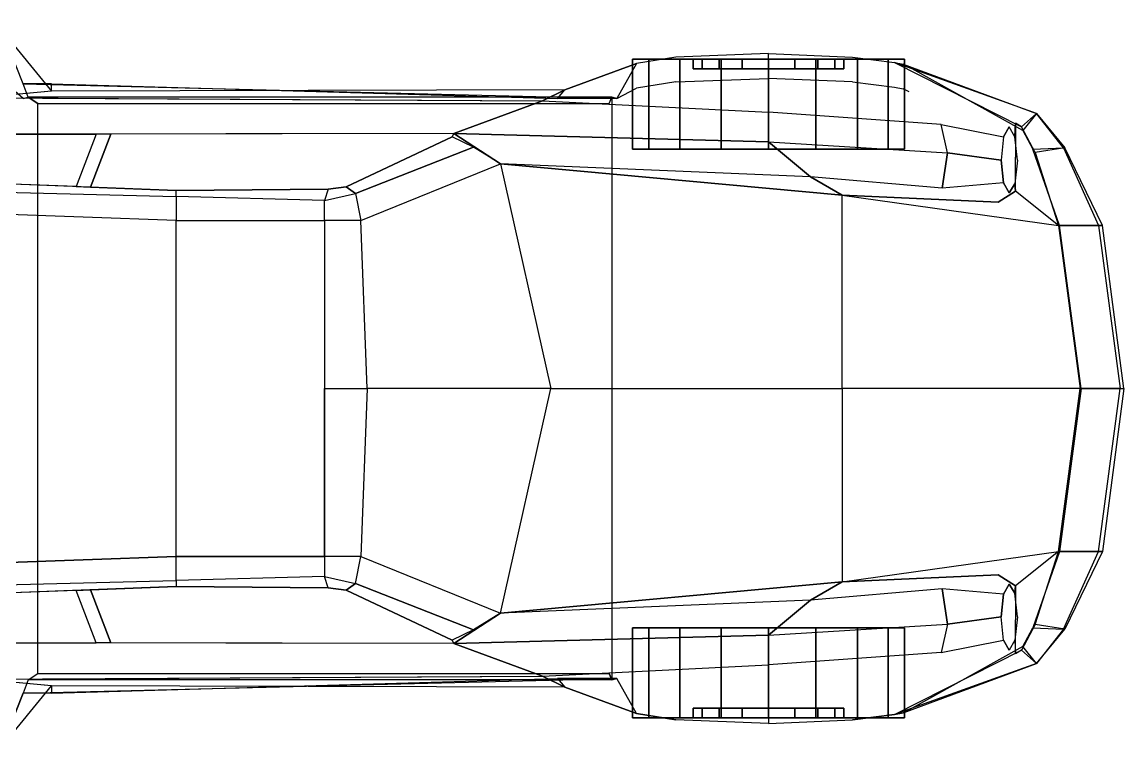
# Model space of a CAD drawing. Extents: x -4.27 to -0.01, y -0.95 to 0.95.
# Drawn here: x -2.844 to -0.01, y -0.943 to 0.943 of the extents above; entities that cross this region are included whole.
import ezdxf

# ---------------------------------------------------------------- set-up
doc = ezdxf.new("R2010")
doc.units = 0
doc.header["$LTSCALE"] = 5
for name, pattern in [('BLACK', [10000, 10000, 0]), ('CHROME', [10000, 10000, 0]), ('GLASS_O', [10000, 10000, 0]), ('RUBBER', [10000, 10000, 0])]:
    doc.linetypes.add(name, pattern=pattern)
doc.layers.get('0').update_dxf_attribs({"linetype": 'CONTINUOUS'})

msp = doc.modelspace()

# ---------------------------------------------------------------- linework, layer by layer
at = {"color": 0, "linetype": 'BYBLOCK'}
for points, invisible_edges in [([(-2.9527, 0.7481, 0.8382), (-3.0385, 0.943, 0.6667), (-2.8956, 0.9207, 0.5366), (-2.7686, 0.7652, 0.5906)], 1), ([(-0.9239, 0.7112, 0.8318), (-0.9239, 0.8616, 0.7144), (-1.1621, 0.8524, 0.6318), (-1.505, 0.7398, 0.8477)], 4), ([(-1.1621, 0.8524, 0.6318), (-1.2636, 0.8359, 0.4953), (-1.4478, 0.7683, 0.5906), (-1.505, 0.7398, 0.8477)], 8), ([(-0.9239, 0.7112, 0.8318), (-0.9239, 0.8616, 0.7144), (-0.708, 0.853, 0.635), (-0.4794, 0.6794, 0.7715)], 4), ([(-0.4794, 0.6794, 0.7715), (-0.3195, 0.648, 0.7599), (-0.3047, 0.6731, 0.6985), (-0.708, 0.853, 0.635)], 12), ([(-0.3047, 0.6731, 0.6985), (-0.708, 0.853, 0.635), (-0.6001, 0.8391, 0.5048), (-0.2899, 0.648, 0.6371)], 5), ([(-0.2889, 0.6826, 0.562), (-0.6001, 0.8391, 0.5048), (-0.6001, 0.8391, 0.5048), (-0.2731, 0.6731, 0.5207)], 1), ([(-0.6001, 0.8391, 0.5048), (-0.2899, 0.648, 0.6371), (-0.2889, 0.6826, 0.562), (-0.6001, 0.8391, 0.5048)], 5), ([(-2.9527, 0.7481, 0.8382), (-1.505, 0.7398, 0.8477), (-1.7335, 0.6565, 0.8953), (-2.9242, 0.6545, 0.8953)], 8), ([(-0.2838, 0.5874, 0.6117), (-0.2899, 0.648, 0.6371), (-0.2889, 0.6826, 0.562), (-0.2889, 0.5953, 0.562)], 8), ([(-0.2889, 0.6826, 0.562), (-0.2889, 0.5953, 0.562), (-0.2381, 0.607, 0.5239), (-0.2731, 0.6731, 0.5207)], 2), ([(-0.2838, 0.5874, 0.6117), (-0.2899, 0.5268, 0.6371), (-0.2889, 0.508, 0.562), (-0.2889, 0.5953, 0.562)], 8), ([(-0.2889, 0.508, 0.562), (-0.2889, 0.5953, 0.562), (-0.2381, 0.607, 0.5239), (-0.1778, 0.4194, 0.5238)], 2), ([(-0.4768, 0.5154, 0.7874), (-0.8157, 0.545, 0.8387), (-0.7342, 0.4977, 0.7624)], 8), ([(-0.3195, 0.5288, 0.7599), (-0.4768, 0.5154, 0.7874), (-0.6055, 0.5065, 0.7749), (-0.3047, 0.5037, 0.6985)], 6), ([(-0.2899, 0.5268, 0.6371), (-0.3047, 0.5037, 0.6985), (-0.3334, 0.4794, 0.5731), (-0.2889, 0.508, 0.562)], 2), ([(-0.3334, 0.4794, 0.5731), (-0.3047, 0.5037, 0.6985), (-0.6055, 0.5065, 0.7749), (-0.7342, 0.4977, 0.7624)], 7), ([(-0.2889, -0.508, 0.562), (-0.2889, -0.5953, 0.562), (-0.2381, -0.607, 0.5239), (-0.1778, -0.4194, 0.5238)], 2), ([(-0.3334, -0.4794, 0.5731), (-0.3047, -0.5037, 0.6985), (-0.6055, -0.5065, 0.7749), (-0.7342, -0.4977, 0.7624)], 7), ([(-0.2899, -0.5268, 0.6371), (-0.3047, -0.5037, 0.6985), (-0.3334, -0.4794, 0.5731), (-0.2889, -0.508, 0.562)], 2), ([(-0.4768, -0.5154, 0.7874), (-0.8157, -0.545, 0.8387), (-0.7342, -0.4977, 0.7624)], 8), ([(-0.3195, -0.5288, 0.7599), (-0.4768, -0.5154, 0.7874), (-0.6055, -0.5065, 0.7749), (-0.3047, -0.5037, 0.6985)], 6), ([(-0.2838, -0.5874, 0.6117), (-0.2899, -0.5268, 0.6371), (-0.2889, -0.508, 0.562), (-0.2889, -0.5953, 0.562)], 8), ([(-0.2838, -0.5874, 0.6117), (-0.2899, -0.648, 0.6371), (-0.2889, -0.6826, 0.562), (-0.2889, -0.5953, 0.562)], 8), ([(-0.2889, -0.6826, 0.562), (-0.2889, -0.5953, 0.562), (-0.2381, -0.607, 0.5239), (-0.2731, -0.6731, 0.5207)], 2), ([(-0.3047, -0.6731, 0.6985), (-0.708, -0.853, 0.635), (-0.6001, -0.8391, 0.5048), (-0.2899, -0.648, 0.6371)], 5), ([(-0.4794, -0.6794, 0.7715), (-0.3195, -0.648, 0.7599), (-0.3047, -0.6731, 0.6985), (-0.708, -0.853, 0.635)], 12), ([(-0.6001, -0.8391, 0.5048), (-0.2899, -0.648, 0.6371), (-0.2889, -0.6826, 0.562), (-0.6001, -0.8391, 0.5048)], 5), ([(-2.9527, -0.7481, 0.8382), (-1.505, -0.7398, 0.8477), (-1.7335, -0.6565, 0.8953), (-2.9242, -0.6545, 0.8953)], 8), ([(-0.9239, -0.7112, 0.8318), (-0.9239, -0.8616, 0.7144), (-0.708, -0.853, 0.635), (-0.4794, -0.6794, 0.7715)], 4), ([(-0.2889, -0.6826, 0.562), (-0.6001, -0.8391, 0.5048), (-0.6001, -0.8391, 0.5048), (-0.2731, -0.6731, 0.5207)], 1), ([(-0.9239, -0.7112, 0.8318), (-0.9239, -0.8616, 0.7144), (-1.1621, -0.8524, 0.6318), (-1.505, -0.7398, 0.8477)], 4), ([(-2.9527, -0.7481, 0.8382), (-3.0385, -0.943, 0.6667), (-2.8956, -0.9207, 0.5366), (-2.7686, -0.7652, 0.5906)], 1), ([(-1.1621, -0.8524, 0.6318), (-1.2636, -0.8359, 0.4953), (-1.4478, -0.7683, 0.5906), (-1.505, -0.7398, 0.8477)], 8)]:
    msp.add_3dface(points, dxfattribs=dict(at, invisible_edges=invisible_edges))
for points in [[(-2.8956, 0.9207, 0.5366), (-2.7686, 0.7652, 0.5906), (-2.7686, 0.7842, 0.3175), (-2.8416, 0.7842, 0.3175)], [(-1.2636, 0.8359, 0.4953), (-1.3144, 0.7461, 0.3175), (-1.4668, 0.7461, 0.3175), (-1.4478, 0.7683, 0.5906)], [(-0.6001, 0.8391, 0.5048), (-0.2731, 0.6731, 0.5207), (-0.2349, 0.708, 0.4826), (-0.6001, 0.8391, 0.5048)], [(-0.2349, 0.708, 0.4826), (-0.6001, 0.8391, 0.5048), (-0.5778, 0.8347, 0.3461), (-0.2349, 0.708, 0.3619)], [(-0.5778, 0.8347, 0.3461), (-0.2349, 0.708, 0.3619), (-0.2699, 0.6636, 0.2635), (-0.562, 0.827, 0.2223)], [(-2.9527, 0.7481, 0.8382), (-1.505, 0.7398, 0.8477), (-1.4478, 0.7683, 0.5906), (-2.7686, 0.7652, 0.5906)], [(-2.8416, 0.7842, 0.3175), (-1.3144, 0.7461, 0.3175), (-1.3272, 0.7493, 0.2699), (-2.8289, 0.7493, 0.2699)], [(-1.4478, 0.7683, 0.5906), (-2.7686, 0.7652, 0.5906), (-2.7686, 0.7842, 0.3175), (-1.4668, 0.7461, 0.3175)], [(-1.3272, 0.7493, 0.2699), (-2.8289, 0.7493, 0.2699), (-2.8035, 0.7334, 0.2032), (-1.3335, 0.7334, 0.2032)], [(-1.7335, 0.6565, 0.8953), (-1.505, 0.7398, 0.8477), (-0.9239, 0.7112, 0.8318), (-0.9239, 0.635, 0.87)], [(-0.9239, 0.7112, 0.8318), (-0.9239, 0.635, 0.87), (-0.4636, 0.6064, 0.8191), (-0.4794, 0.6794, 0.7715)], [(-0.2381, 0.607, 0.5239), (-0.2731, 0.6731, 0.5207), (-0.2349, 0.708, 0.4826), (-0.1619, 0.6191, 0.4826)], [(-0.1651, 0.6191, 0.3627), (-0.2349, 0.708, 0.3619), (-0.2699, 0.6636, 0.2635), (-0.2437, 0.6159, 0.2647)], [(-0.2349, 0.708, 0.4826), (-0.1619, 0.6191, 0.4826), (-0.1651, 0.6191, 0.3627), (-0.2349, 0.708, 0.3619)], [(-2.7047, 0.5196, 1.1925), (-2.6679, 0.518, 1.1987), (-2.6162, 0.6541, 0.8953), (-2.6536, 0.6541, 0.8953)], [(-1.683, 0.6207, 0.9302), (-1.738, 0.6476, 0.9189), (-1.7335, 0.6565, 0.8953), (-1.6131, 0.5778, 0.9098)], [(-0.9239, 0.635, 0.87), (-0.8157, 0.545, 0.8387), (-1.6131, 0.5778, 0.9098), (-1.7335, 0.6565, 0.8953)], [(-0.4636, 0.6064, 0.8191), (-0.4794, 0.6794, 0.7715), (-0.3195, 0.648, 0.7599), (-0.3257, 0.5874, 0.7853)], [(-2.0107, 0.5192, 1.2379), (-1.9867, 0.5019, 1.2647), (-1.683, 0.6207, 0.9302), (-1.738, 0.6476, 0.9189)], [(-0.9239, 0.635, 0.87), (-0.4636, 0.6064, 0.8191), (-0.4768, 0.5154, 0.7874), (-0.8157, 0.545, 0.8387)], [(-0.4636, 0.6064, 0.8191), (-0.3257, 0.5874, 0.7853), (-0.3195, 0.5288, 0.7599), (-0.4768, 0.5154, 0.7874)], [(-0.1651, 0.6191, 0.3627), (-0.0746, 0.4191, 0.3666), (-0.1755, 0.4191, 0.2647), (-0.2437, 0.6159, 0.2647)], [(-0.2381, 0.607, 0.5239), (-0.1778, 0.4194, 0.5238), (-0.0651, 0.4191, 0.4826), (-0.1619, 0.6191, 0.4826)], [(-0.0651, 0.4191, 0.4826), (-0.1619, 0.6191, 0.4826), (-0.1651, 0.6191, 0.3627), (-0.0746, 0.4191, 0.3666)], [(-1.6131, 0.5778, 0.9098), (-1.4836, 0, 0.9336), (-0.7342, 0.0002, 0.803), (-0.7342, 0.4977, 0.7624)], [(-0.7342, 0.4977, 0.7624), (-0.8157, 0.545, 0.8387), (-1.6131, 0.5778, 0.9098), (-0.7342, 0.4977, 0.7624)], [(-2.8924, 0.5268, 1.1562), (-2.8912, 0.5051, 1.1976), (-2.448, 0.494, 1.2872), (-2.4481, 0.5093, 1.2385)], [(-2.448, 0.494, 1.2872), (-2.4481, 0.5093, 1.2385), (-2.0565, 0.5132, 1.256), (-2.0661, 0.4839, 1.2952)], [(-2.0565, 0.5132, 1.256), (-2.0661, 0.4839, 1.2952), (-1.9867, 0.5019, 1.2647), (-2.0107, 0.5192, 1.2379)], [(-2.9274, 0.4494, 1.2079), (-2.8912, 0.5051, 1.1976), (-2.448, 0.494, 1.2872), (-2.448, 0.432, 1.3036)], [(-2.448, 0.494, 1.2872), (-2.448, 0.432, 1.3036), (-2.0661, 0.4326, 1.3124), (-2.0661, 0.4839, 1.2952)], [(-2.0661, 0.4326, 1.3124), (-2.0661, 0.4839, 1.2952), (-1.9867, 0.5019, 1.2647), (-1.9731, 0.4323, 1.2895)], [(-0.2889, 0.508, 0.562), (-0.3334, 0.4794, 0.5731), (-0.7342, 0.4977, 0.7624), (-0.1778, 0.4194, 0.5238)], [(-0.7342, 0.0002, 0.803), (-0.7342, 0.4977, 0.7624), (-0.1778, 0.4194, 0.5238), (-0.1222, 0, 0.5238)], [(-2.9274, 0.4494, 1.2079), (-2.9274, -0.4494, 1.2079), (-2.448, -0.432, 1.3036), (-2.448, 0.432, 1.3036)], [(-2.448, -0.432, 1.3036), (-2.448, 0.432, 1.3036), (-2.0661, 0.4326, 1.3124), (-2.0661, -0.4326, 1.3124)], [(-1.9731, 0.4323, 1.2895), (-2.0661, 0.4326, 1.3124), (-2.0661, 0, 1.3124), (-1.9566, 0, 1.3002)], [(-0.1778, 0.4194, 0.5238), (-0.1222, 0, 0.5238), (-0.0095, 0, 0.4826), (-0.0651, 0.4191, 0.4826)], [(-0.0746, 0.4191, 0.3666), (-0.0191, 0, 0.3683), (-0.1199, 0, 0.2647), (-0.1755, 0.4191, 0.2647)], [(-0.0095, 0, 0.4826), (-0.0651, 0.4191, 0.4826), (-0.0746, 0.4191, 0.3666), (-0.0191, 0, 0.3683)], [(-1.9731, -0.4323, 1.2895), (-2.0661, -0.4326, 1.3124), (-2.0661, 0, 1.3124), (-1.9566, 0, 1.3002)], [(-1.6131, -0.5778, 0.9098), (-1.4836, 0, 0.9336), (-0.7342, -0.0002, 0.803), (-0.7342, -0.4977, 0.7624)], [(-0.1778, -0.4194, 0.5238), (-0.1222, 0, 0.5238), (-0.0095, 0, 0.4826), (-0.0651, -0.4191, 0.4826)], [(-0.0746, -0.4191, 0.3666), (-0.0191, 0, 0.3683), (-0.1199, 0, 0.2647), (-0.1755, -0.4191, 0.2647)], [(-0.0095, 0, 0.4826), (-0.0651, -0.4191, 0.4826), (-0.0746, -0.4191, 0.3666), (-0.0191, 0, 0.3683)], [(-0.7342, -0.0002, 0.803), (-0.7342, -0.4977, 0.7624), (-0.1778, -0.4194, 0.5238), (-0.1222, 0, 0.5238)], [(-0.2889, -0.508, 0.562), (-0.3334, -0.4794, 0.5731), (-0.7342, -0.4977, 0.7624), (-0.1778, -0.4194, 0.5238)], [(-0.1651, -0.6191, 0.3627), (-0.0746, -0.4191, 0.3666), (-0.1755, -0.4191, 0.2647), (-0.2437, -0.616, 0.2647)], [(-0.2381, -0.607, 0.5239), (-0.1778, -0.4194, 0.5238), (-0.0651, -0.4191, 0.4826), (-0.1619, -0.6191, 0.4826)], [(-0.0651, -0.4191, 0.4826), (-0.1619, -0.6191, 0.4826), (-0.1651, -0.6191, 0.3627), (-0.0746, -0.4191, 0.3666)], [(-2.9274, -0.4494, 1.2079), (-2.8912, -0.5051, 1.1976), (-2.448, -0.494, 1.2872), (-2.448, -0.432, 1.3036)], [(-2.448, -0.494, 1.2872), (-2.448, -0.432, 1.3036), (-2.0661, -0.4326, 1.3124), (-2.0661, -0.4839, 1.2952)], [(-2.0661, -0.4326, 1.3124), (-2.0661, -0.4839, 1.2952), (-1.9867, -0.5019, 1.2647), (-1.9731, -0.4323, 1.2895)], [(-2.8924, -0.5268, 1.1562), (-2.8912, -0.5051, 1.1976), (-2.448, -0.494, 1.2872), (-2.4481, -0.5093, 1.2385)], [(-2.448, -0.494, 1.2872), (-2.4481, -0.5093, 1.2385), (-2.0565, -0.5132, 1.256), (-2.0661, -0.4839, 1.2952)], [(-2.0565, -0.5132, 1.256), (-2.0661, -0.4839, 1.2952), (-1.9867, -0.5019, 1.2647), (-2.0107, -0.5192, 1.2379)], [(-2.0107, -0.5192, 1.2379), (-1.9867, -0.5019, 1.2647), (-1.683, -0.6207, 0.9302), (-1.738, -0.6476, 0.9189)], [(-0.7342, -0.4977, 0.7624), (-0.8157, -0.545, 0.8387), (-1.6131, -0.5778, 0.9098), (-0.7342, -0.4977, 0.7624)], [(-2.7047, -0.5196, 1.1925), (-2.6679, -0.518, 1.1987), (-2.6162, -0.6541, 0.8953), (-2.6536, -0.6541, 0.8953)], [(-0.9239, -0.635, 0.87), (-0.4636, -0.6064, 0.8191), (-0.4768, -0.5154, 0.7874), (-0.8157, -0.545, 0.8387)], [(-0.4636, -0.6064, 0.8191), (-0.3257, -0.5874, 0.7853), (-0.3195, -0.5288, 0.7599), (-0.4768, -0.5154, 0.7874)], [(-0.9239, -0.635, 0.87), (-0.8157, -0.545, 0.8387), (-1.6131, -0.5778, 0.9098), (-1.7335, -0.6565, 0.8953)], [(-1.683, -0.6207, 0.9302), (-1.738, -0.6476, 0.9189), (-1.7335, -0.6565, 0.8953), (-1.6131, -0.5778, 0.9098)], [(-0.4636, -0.6064, 0.8191), (-0.4794, -0.6794, 0.7715), (-0.3195, -0.648, 0.7599), (-0.3257, -0.5874, 0.7853)], [(-0.9239, -0.7112, 0.8318), (-0.9239, -0.635, 0.87), (-0.4636, -0.6064, 0.8191), (-0.4794, -0.6794, 0.7715)], [(-0.2381, -0.607, 0.5239), (-0.2731, -0.6731, 0.5207), (-0.2349, -0.708, 0.4826), (-0.1619, -0.6191, 0.4826)], [(-0.1651, -0.6191, 0.3627), (-0.2349, -0.708, 0.3619), (-0.2699, -0.6636, 0.2635), (-0.2437, -0.616, 0.2647)], [(-0.2349, -0.708, 0.4826), (-0.1619, -0.6191, 0.4826), (-0.1651, -0.6191, 0.3627), (-0.2349, -0.708, 0.3619)], [(-1.7335, -0.6565, 0.8953), (-1.505, -0.7398, 0.8477), (-0.9239, -0.7112, 0.8318), (-0.9239, -0.635, 0.87)], [(-0.6001, -0.8391, 0.5048), (-0.2731, -0.6731, 0.5207), (-0.2349, -0.708, 0.4826), (-0.6001, -0.8391, 0.5048)], [(-0.5778, -0.8347, 0.3461), (-0.2349, -0.708, 0.3619), (-0.2699, -0.6636, 0.2635), (-0.562, -0.827, 0.2223)], [(-0.2349, -0.708, 0.4826), (-0.6001, -0.8391, 0.5048), (-0.5778, -0.8347, 0.3461), (-0.2349, -0.708, 0.3619)], [(-1.3272, -0.7493, 0.2699), (-2.8289, -0.7493, 0.2699), (-2.8035, -0.7334, 0.2032), (-1.3335, -0.7334, 0.2032)], [(-2.9527, -0.7481, 0.8382), (-1.505, -0.7398, 0.8477), (-1.4478, -0.7683, 0.5906), (-2.7686, -0.7652, 0.5906)], [(-2.8956, -0.9207, 0.5366), (-2.7686, -0.7652, 0.5906), (-2.7686, -0.7842, 0.3175), (-2.8416, -0.7842, 0.3175)], [(-2.8416, -0.7842, 0.3175), (-1.3144, -0.7461, 0.3175), (-1.3272, -0.7493, 0.2699), (-2.8289, -0.7493, 0.2699)], [(-1.4478, -0.7683, 0.5906), (-2.7686, -0.7652, 0.5906), (-2.7686, -0.7842, 0.3175), (-1.4668, -0.7461, 0.3175)], [(-1.2636, -0.8359, 0.4953), (-1.3144, -0.7461, 0.3175), (-1.4668, -0.7461, 0.3175), (-1.4478, -0.7683, 0.5906)]]:
    msp.add_3dface(points, dxfattribs=at)
at = {"color": 8, "linetype": 'RUBBER'}
for points in [[(-1.2741, 0.6159, 0.4173), (-1.2741, 0.8477, 0.4173), (-1.1525, 0.8477, 0.628), (-1.1525, 0.6159, 0.628)], [(-1.2319, 0.6159, 0.1778), (-1.2319, 0.8477, 0.1778), (-1.2741, 0.8477, 0.4173), (-1.2741, 0.6159, 0.4173)], [(-1.2319, 0.8477, 0.1778), (-1.0944, 0.8477, 0.2572), (-1.1178, 0.8477, 0.3898), (-1.2741, 0.8477, 0.4173)], [(-1.2741, 0.8477, 0.4173), (-1.1178, 0.8477, 0.3898), (-1.0505, 0.8477, 0.5064), (-1.1525, 0.8477, 0.628)], [(-1.0455, 0.6159, 0.0214), (-1.0455, 0.8477, 0.0214), (-1.2319, 0.8477, 0.1778), (-1.2319, 0.6159, 0.1778)], [(-1.0455, 0.8477, 0.0214), (-0.9913, 0.8477, 0.1706), (-1.0944, 0.8477, 0.2572), (-1.2319, 0.8477, 0.1778)], [(-1.1525, 0.8477, 0.628), (-1.0505, 0.8477, 0.5064), (-0.9239, 0.8477, 0.5524), (-0.9239, 0.8477, 0.7112)], [(-1.1525, 0.6159, 0.628), (-1.1525, 0.8477, 0.628), (-0.9239, 0.8477, 0.7112), (-0.9239, 0.6159, 0.7112)], [(-0.8023, 0.6159, 0.0214), (-0.8023, 0.8477, 0.0214), (-1.0455, 0.8477, 0.0214), (-1.0455, 0.6159, 0.0214)], [(-0.8023, 0.8477, 0.0214), (-0.8566, 0.8477, 0.1706), (-0.9913, 0.8477, 0.1706), (-1.0455, 0.8477, 0.0214)], [(-0.9239, 0.8477, 0.7112), (-0.9239, 0.8477, 0.5524), (-0.7974, 0.8477, 0.5064), (-0.6953, 0.8477, 0.628)], [(-0.9239, 0.6159, 0.7112), (-0.9239, 0.8477, 0.7112), (-0.6953, 0.8477, 0.628), (-0.6953, 0.6159, 0.628)], [(-0.616, 0.8477, 0.1778), (-0.7534, 0.8477, 0.2572), (-0.8566, 0.8477, 0.1706), (-0.8023, 0.8477, 0.0214)], [(-0.616, 0.6159, 0.1778), (-0.616, 0.8477, 0.1778), (-0.8023, 0.8477, 0.0214), (-0.8023, 0.6159, 0.0214)], [(-0.6953, 0.8477, 0.628), (-0.7974, 0.8477, 0.5064), (-0.7301, 0.8477, 0.3898), (-0.5737, 0.8477, 0.4173)], [(-0.5737, 0.8477, 0.4173), (-0.7301, 0.8477, 0.3898), (-0.7534, 0.8477, 0.2572), (-0.616, 0.8477, 0.1778)], [(-0.6953, 0.6159, 0.628), (-0.6953, 0.8477, 0.628), (-0.5737, 0.8477, 0.4173), (-0.5737, 0.6159, 0.4173)], [(-0.5737, 0.6159, 0.4173), (-0.5737, 0.8477, 0.4173), (-0.616, 0.8477, 0.1778), (-0.616, 0.6159, 0.1778)], [(-1.2319, -0.616, 0.1778), (-1.2319, -0.8477, 0.1778), (-1.2741, -0.8477, 0.4173), (-1.2741, -0.616, 0.4173)], [(-1.2741, -0.616, 0.4173), (-1.2741, -0.8477, 0.4173), (-1.1525, -0.8477, 0.628), (-1.1525, -0.616, 0.628)], [(-1.0455, -0.616, 0.0214), (-1.0455, -0.8477, 0.0214), (-1.2319, -0.8477, 0.1778), (-1.2319, -0.616, 0.1778)], [(-1.1525, -0.616, 0.628), (-1.1525, -0.8477, 0.628), (-0.9239, -0.8477, 0.7112), (-0.9239, -0.616, 0.7112)], [(-0.8023, -0.616, 0.0214), (-0.8023, -0.8477, 0.0214), (-1.0455, -0.8477, 0.0214), (-1.0455, -0.616, 0.0214)], [(-0.9239, -0.616, 0.7112), (-0.9239, -0.8477, 0.7112), (-0.6953, -0.8477, 0.628), (-0.6953, -0.616, 0.628)], [(-0.616, -0.616, 0.1778), (-0.616, -0.8477, 0.1778), (-0.8023, -0.8477, 0.0214), (-0.8023, -0.616, 0.0214)], [(-0.6953, -0.616, 0.628), (-0.6953, -0.8477, 0.628), (-0.5737, -0.8477, 0.4173), (-0.5737, -0.616, 0.4173)], [(-0.5737, -0.616, 0.4173), (-0.5737, -0.8477, 0.4173), (-0.616, -0.8477, 0.1778), (-0.616, -0.616, 0.1778)], [(-1.2319, -0.8477, 0.1778), (-1.0944, -0.8477, 0.2572), (-1.1178, -0.8477, 0.3898), (-1.2741, -0.8477, 0.4173)], [(-1.2741, -0.8477, 0.4173), (-1.1178, -0.8477, 0.3898), (-1.0505, -0.8477, 0.5064), (-1.1525, -0.8477, 0.628)], [(-1.0455, -0.8477, 0.0214), (-0.9913, -0.8477, 0.1706), (-1.0944, -0.8477, 0.2572), (-1.2319, -0.8477, 0.1778)], [(-1.1525, -0.8477, 0.628), (-1.0505, -0.8477, 0.5064), (-0.9239, -0.8477, 0.5524), (-0.9239, -0.8477, 0.7112)], [(-0.8023, -0.8477, 0.0214), (-0.8566, -0.8477, 0.1706), (-0.9913, -0.8477, 0.1706), (-1.0455, -0.8477, 0.0214)], [(-0.9239, -0.8477, 0.7112), (-0.9239, -0.8477, 0.5524), (-0.7974, -0.8477, 0.5064), (-0.6953, -0.8477, 0.628)], [(-0.616, -0.8477, 0.1778), (-0.7534, -0.8477, 0.2572), (-0.8566, -0.8477, 0.1706), (-0.8023, -0.8477, 0.0214)], [(-0.6953, -0.8477, 0.628), (-0.7974, -0.8477, 0.5064), (-0.7301, -0.8477, 0.3898), (-0.5737, -0.8477, 0.4173)], [(-0.5737, -0.8477, 0.4173), (-0.7301, -0.8477, 0.3898), (-0.7534, -0.8477, 0.2572), (-0.616, -0.8477, 0.1778)]]:
    msp.add_3dface(points, dxfattribs=at)
at = {"color": 7, "linetype": 'CHROME'}
for points in [[(-1.1178, 0.8477, 0.3898), (-1.1178, 0.8223, 0.3898), (-1.0505, 0.8223, 0.5064), (-1.0505, 0.8477, 0.5064)], [(-1.0944, 0.8477, 0.2572), (-1.0944, 0.8223, 0.2572), (-1.1178, 0.8223, 0.3898), (-1.1178, 0.8477, 0.3898)], [(-1.1178, 0.8223, 0.3898), (-0.9239, 0.8223, 0.3556), (-0.9239, 0.8223, 0.3556), (-1.0505, 0.8223, 0.5064)], [(-1.0944, 0.8223, 0.2572), (-0.9239, 0.8223, 0.3556), (-0.9239, 0.8223, 0.3556), (-1.1178, 0.8223, 0.3898)], [(-0.9913, 0.8477, 0.1706), (-0.9913, 0.8223, 0.1706), (-1.0944, 0.8223, 0.2572), (-1.0944, 0.8477, 0.2572)], [(-0.9913, 0.8223, 0.1706), (-0.9239, 0.8223, 0.3556), (-0.9239, 0.8223, 0.3556), (-1.0944, 0.8223, 0.2572)], [(-1.0505, 0.8477, 0.5064), (-1.0505, 0.8223, 0.5064), (-0.9239, 0.8223, 0.5524), (-0.9239, 0.8477, 0.5524)], [(-1.0505, 0.8223, 0.5064), (-0.9239, 0.8223, 0.3556), (-0.9239, 0.8223, 0.3556), (-0.9239, 0.8223, 0.5524)], [(-0.8566, 0.8477, 0.1706), (-0.8566, 0.8223, 0.1706), (-0.9913, 0.8223, 0.1706), (-0.9913, 0.8477, 0.1706)], [(-0.8566, 0.8223, 0.1706), (-0.9239, 0.8223, 0.3556), (-0.9239, 0.8223, 0.3556), (-0.9913, 0.8223, 0.1706)], [(-0.9239, 0.8477, 0.5524), (-0.9239, 0.8223, 0.5524), (-0.7974, 0.8223, 0.5064), (-0.7974, 0.8477, 0.5064)], [(-0.7534, 0.8223, 0.2572), (-0.9239, 0.8223, 0.3556), (-0.9239, 0.8223, 0.3556), (-0.8566, 0.8223, 0.1706)], [(-0.9239, 0.8223, 0.5524), (-0.9239, 0.8223, 0.3556), (-0.9239, 0.8223, 0.3556), (-0.7974, 0.8223, 0.5064)], [(-0.7974, 0.8223, 0.5064), (-0.9239, 0.8223, 0.3556), (-0.9239, 0.8223, 0.3556), (-0.7301, 0.8223, 0.3898)], [(-0.7301, 0.8223, 0.3898), (-0.9239, 0.8223, 0.3556), (-0.9239, 0.8223, 0.3556), (-0.7534, 0.8223, 0.2572)], [(-0.7534, 0.8477, 0.2572), (-0.7534, 0.8223, 0.2572), (-0.8566, 0.8223, 0.1706), (-0.8566, 0.8477, 0.1706)], [(-0.7974, 0.8477, 0.5064), (-0.7974, 0.8223, 0.5064), (-0.7301, 0.8223, 0.3898), (-0.7301, 0.8477, 0.3898)], [(-0.7301, 0.8477, 0.3898), (-0.7301, 0.8223, 0.3898), (-0.7534, 0.8223, 0.2572), (-0.7534, 0.8477, 0.2572)], [(-1.1178, -0.8223, 0.3898), (-0.9239, -0.8223, 0.3556), (-0.9239, -0.8223, 0.3556), (-1.0505, -0.8223, 0.5064)], [(-1.1178, -0.8477, 0.3898), (-1.1178, -0.8223, 0.3898), (-1.0505, -0.8223, 0.5064), (-1.0505, -0.8477, 0.5064)], [(-1.0944, -0.8223, 0.2572), (-0.9239, -0.8223, 0.3556), (-0.9239, -0.8223, 0.3556), (-1.1178, -0.8223, 0.3898)], [(-1.0944, -0.8477, 0.2572), (-1.0944, -0.8223, 0.2572), (-1.1178, -0.8223, 0.3898), (-1.1178, -0.8477, 0.3898)], [(-0.9913, -0.8223, 0.1706), (-0.9239, -0.8223, 0.3556), (-0.9239, -0.8223, 0.3556), (-1.0944, -0.8223, 0.2572)], [(-0.9913, -0.8477, 0.1706), (-0.9913, -0.8223, 0.1706), (-1.0944, -0.8223, 0.2572), (-1.0944, -0.8477, 0.2572)], [(-1.0505, -0.8223, 0.5064), (-0.9239, -0.8223, 0.3556), (-0.9239, -0.8223, 0.3556), (-0.9239, -0.8223, 0.5524)], [(-1.0505, -0.8477, 0.5064), (-1.0505, -0.8223, 0.5064), (-0.9239, -0.8223, 0.5524), (-0.9239, -0.8477, 0.5524)], [(-0.8566, -0.8223, 0.1706), (-0.9239, -0.8223, 0.3556), (-0.9239, -0.8223, 0.3556), (-0.9913, -0.8223, 0.1706)], [(-0.8566, -0.8477, 0.1706), (-0.8566, -0.8223, 0.1706), (-0.9913, -0.8223, 0.1706), (-0.9913, -0.8477, 0.1706)], [(-0.7534, -0.8223, 0.2572), (-0.9239, -0.8223, 0.3556), (-0.9239, -0.8223, 0.3556), (-0.8566, -0.8223, 0.1706)], [(-0.7974, -0.8223, 0.5064), (-0.9239, -0.8223, 0.3556), (-0.9239, -0.8223, 0.3556), (-0.7301, -0.8223, 0.3898)], [(-0.9239, -0.8223, 0.5524), (-0.9239, -0.8223, 0.3556), (-0.9239, -0.8223, 0.3556), (-0.7974, -0.8223, 0.5064)], [(-0.7301, -0.8223, 0.3898), (-0.9239, -0.8223, 0.3556), (-0.9239, -0.8223, 0.3556), (-0.7534, -0.8223, 0.2572)], [(-0.9239, -0.8477, 0.5524), (-0.9239, -0.8223, 0.5524), (-0.7974, -0.8223, 0.5064), (-0.7974, -0.8477, 0.5064)], [(-0.7534, -0.8477, 0.2572), (-0.7534, -0.8223, 0.2572), (-0.8566, -0.8223, 0.1706), (-0.8566, -0.8477, 0.1706)], [(-0.7974, -0.8477, 0.5064), (-0.7974, -0.8223, 0.5064), (-0.7301, -0.8223, 0.3898), (-0.7301, -0.8477, 0.3898)], [(-0.7301, -0.8477, 0.3898), (-0.7301, -0.8223, 0.3898), (-0.7534, -0.8223, 0.2572), (-0.7534, -0.8477, 0.2572)]]:
    msp.add_3dface(points, dxfattribs=at)
at = {"color": 8, "linetype": 'BLACK'}
for points, invisible_edges in [([(-2.8956, 0.7937, 0.5366), (-2.8956, -0.9207, 0.5366), (-2.8416, -0.7842, 0.3175), (-2.8416, 0.7461, 0.3175)], 5), ([(-1.1621, -0.8524, 0.6318), (-1.1621, 0.7889, 0.6318), (-0.9239, 0.7981, 0.7144), (-0.9239, -0.8616, 0.7144)], 5), ([(-0.9239, 0.7981, 0.7144), (-0.9239, -0.8616, 0.7144), (-0.708, -0.853, 0.635), (-0.708, 0.7895, 0.635)], 5), ([(-1.3144, -0.7461, 0.3175), (-1.3144, 0.7461, 0.3175), (-1.2636, 0.7724, 0.4953), (-1.2636, -0.8359, 0.4953)], 5), ([(-1.2636, 0.7724, 0.4953), (-1.2636, -0.8359, 0.4953), (-1.1621, -0.8524, 0.6318), (-1.1621, 0.7889, 0.6318)], 5), ([(-0.708, -0.853, 0.635), (-0.708, 0.7895, 0.635), (-0.6001, 0.7756, 0.5048), (-0.6001, -0.8391, 0.5048)], 5), ([(-0.6001, -0.8391, 0.5048), (-0.6001, 0.7756, 0.5048), (-0.5778, 0.7712, 0.3461), (-0.5778, -0.8347, 0.3461)], 5), ([(-0.5778, 0.7712, 0.3461), (-0.5778, -0.8347, 0.3461), (-0.562, -0.827, 0.2223), (-0.562, 0.7635, 0.2223)], 5), ([(-2.8416, -0.7842, 0.3175), (-2.8416, 0.7461, 0.3175), (-2.8289, 0.7493, 0.2699), (-2.8289, -0.7493, 0.2699)], 5), ([(-2.8289, 0.7493, 0.2699), (-2.8289, -0.7493, 0.2699), (-2.8035, -0.7334, 0.2032), (-2.8035, 0.7334, 0.2032)], 1), ([(-1.3335, -0.7334, 0.2032), (-1.3335, 0.7334, 0.2032), (-1.3272, 0.7493, 0.2699), (-1.3272, -0.7493, 0.2699)], 1), ([(-1.3272, 0.7493, 0.2699), (-1.3272, -0.7493, 0.2699), (-1.3144, -0.7461, 0.3175), (-1.3144, 0.7461, 0.3175)], 4)]:
    msp.add_3dface(points, dxfattribs=dict(at, invisible_edges=invisible_edges))
at = {"color": 4, "linetype": 'GLASS_O'}
for points, invisible_edges in [([(-2.6536, 0.6541, 0.8953), (-2.7047, 0.5196, 1.1925), (-2.8924, 0.5268, 1.1562), (-2.9242, 0.6545, 0.8953)], 4), ([(-2.6162, 0.6541, 0.8953), (-2.6679, 0.518, 1.1987), (-2.4481, 0.5093, 1.2385), (-1.7335, 0.6565, 0.8953)], 4), ([(-2.4481, 0.5093, 1.2385), (-1.7335, 0.6565, 0.8953), (-1.738, 0.6476, 0.9189), (-2.0565, 0.5132, 1.256)], 5), ([(-1.738, 0.6476, 0.9189), (-2.0565, 0.5132, 1.256), (-2.0107, 0.5192, 1.2379)], 1), ([(-2.6162, -0.6541, 0.8953), (-2.6679, -0.518, 1.1987), (-2.4481, -0.5093, 1.2385), (-1.7335, -0.6565, 0.8953)], 4), ([(-2.4481, -0.5093, 1.2385), (-1.7335, -0.6565, 0.8953), (-1.738, -0.6476, 0.9189), (-2.0565, -0.5132, 1.256)], 5), ([(-2.6536, -0.6541, 0.8953), (-2.7047, -0.5196, 1.1925), (-2.8924, -0.5268, 1.1562), (-2.9242, -0.6545, 0.8953)], 4), ([(-1.738, -0.6476, 0.9189), (-2.0565, -0.5132, 1.256), (-2.0107, -0.5192, 1.2379)], 1)]:
    msp.add_3dface(points, dxfattribs=dict(at, invisible_edges=invisible_edges))
at = {"color": 4, "linetype": 'BLACK'}
for points, invisible_edges in [([(-0.3195, 0.648, 0.7599), (-0.2899, 0.648, 0.6371), (-0.3047, 0.6731, 0.6985)], 1), ([(-0.3195, 0.648, 0.7599), (-0.3257, 0.5874, 0.7853), (-0.2838, 0.5874, 0.6117), (-0.2899, 0.648, 0.6371)], 10), ([(-0.3257, 0.5874, 0.7853), (-0.2838, 0.5874, 0.6117), (-0.2899, 0.5268, 0.6371), (-0.3195, 0.5288, 0.7599)], 5), ([(-0.2899, 0.5268, 0.6371), (-0.3195, 0.5288, 0.7599), (-0.3047, 0.5037, 0.6985)], 1), ([(-0.2899, -0.5268, 0.6371), (-0.3195, -0.5288, 0.7599), (-0.3047, -0.5037, 0.6985)], 1), ([(-0.3257, -0.5874, 0.7853), (-0.2838, -0.5874, 0.6117), (-0.2899, -0.5268, 0.6371), (-0.3195, -0.5288, 0.7599)], 5), ([(-0.3195, -0.648, 0.7599), (-0.3257, -0.5874, 0.7853), (-0.2838, -0.5874, 0.6117), (-0.2899, -0.648, 0.6371)], 10), ([(-0.3195, -0.648, 0.7599), (-0.2899, -0.648, 0.6371), (-0.3047, -0.6731, 0.6985)], 1)]:
    msp.add_3dface(points, dxfattribs=dict(at, invisible_edges=invisible_edges))
at = {"color": 4, "linetype": 'GLASS_O'}
for points in [[(-1.683, 0.6207, 0.9302), (-1.9867, 0.5019, 1.2647), (-1.9731, 0.4323, 1.2895), (-1.6131, 0.5778, 0.9098)], [(-1.9731, 0.4323, 1.2895), (-1.6131, 0.5778, 0.9098), (-1.4836, 0, 0.9336), (-1.9566, 0, 1.3002)], [(-1.9731, -0.4323, 1.2895), (-1.6131, -0.5778, 0.9098), (-1.4836, 0, 0.9336), (-1.9566, 0, 1.3002)], [(-1.683, -0.6207, 0.9302), (-1.9867, -0.5019, 1.2647), (-1.9731, -0.4323, 1.2895), (-1.6131, -0.5778, 0.9098)]]:
    msp.add_3dface(points, dxfattribs=at)

doc.saveas('drawing.dxf')
